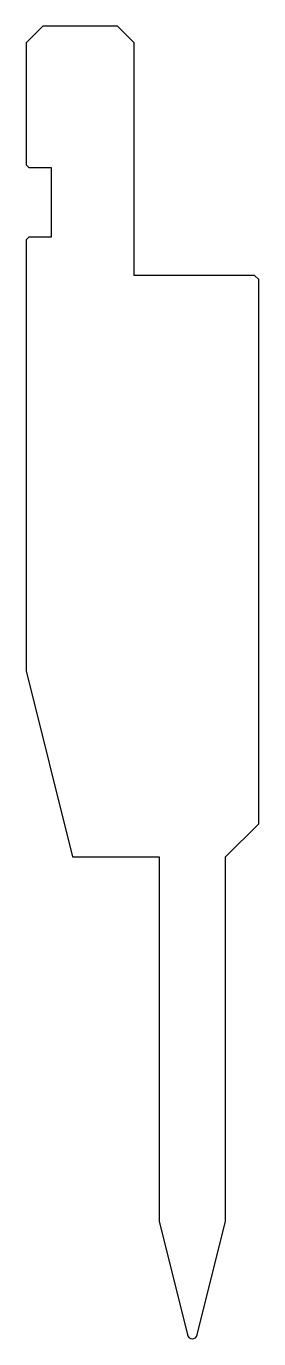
# Model space of a CAD drawing. Header units: metres. Extents: x -15 to 13, y -80 to 78.
import ezdxf

# ---------------------------------------------------------------- set-up
doc = ezdxf.new("R2010")
doc.units = ezdxf.units.M

msp = doc.modelspace()

# ---------------------------------------------------------------- linework, layer by layer
for p, q in [((-13.425081, 78.080294), (-15.425081, 76.080294)), ((-4.425081, 78.080294), (-13.425081, 78.080294)), ((-2.425081, 76.080294), (-4.425081, 78.080294)), ((-15.425081, 76.080294), (-15.425081, 61.380294)), ((-2.425081, 48.080294), (-2.425081, 76.080294)), ((-15.425081, 61.380294), (-15.125081, 61.080294)), ((-15.125081, 61.080294), (-12.425081, 61.080294)), ((-12.425081, 61.080294), (-12.425081, 52.680294)), ((-15.125081, 52.680294), (-15.425081, 52.380294)), ((-15.425081, 52.380294), (-15.425081, 0.480294)), ((-12.425081, 52.680294), (-15.125081, 52.680294)), ((12.074919, 48.080294), (-2.425081, 48.080294)), ((12.574919, 47.580294), (12.074919, 48.080294)), ((12.574919, -17.919706), (12.574919, 47.580294)), ((-15.425081, 0.480294), (-9.840133, -21.919706)), ((8.574919, -21.919706), (12.574919, -17.919706)), ((-9.840133, -21.919706), (0.574919, -21.919706)), ((0.574919, -21.919706), (0.574919, -65.756722)), ((8.574919, -65.756722), (8.574919, -21.919706)), ((0.574919, -65.756722), (3.992742, -79.464859)), ((5.157097, -79.464859), (8.574919, -65.756722))]:
    msp.add_line(p, q)
msp.add_arc((4.574919, -79.319706), 0.6, 194, 346)

doc.saveas('drawing.dxf')
